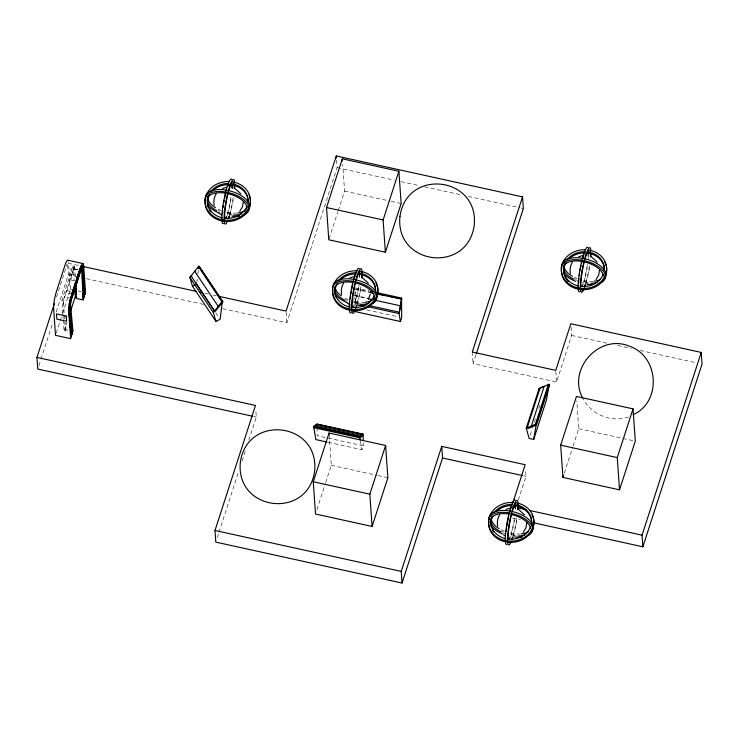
<?xml version="1.0" encoding="UTF-8"?>
<svg xmlns="http://www.w3.org/2000/svg" width="739" height="739" viewBox="0 0 739 739"><rect width="100%" height="100%" fill="white"/><g stroke="black" fill="none" stroke-linecap="round" stroke-linejoin="round"><path stroke-width="0.55" stroke-dasharray="3.69 2.77" d="M196.722 282.982L197.295 278.483M197.858 273.984L198.422 269.486M353.769 300.616L354.286 297.401M354.72 294.224L355.062 292.081M63.554 304.071A5.21 0.878 -77.6 0 1 64.764 297.06L70.787 279.97L73.087 270.252M227.279 215.437L228.647 210.523A22.678 3.418 -79.5 0 0 231.372 196.823M229.533 215.853L230.901 210.938A22.678 3.418 -79.5 0 0 233.616 197.239M354.738 304.727L356.115 299.775A22.678 3.418 -79.5 0 0 359.006 284.94M356.992 305.105L358.36 300.2A22.678 3.418 -79.5 0 0 361.085 286.501M510.778 536.357L512.155 531.406A22.678 3.418 -79.5 0 0 514.88 517.706M513.032 536.736L514.399 531.821A22.678 3.418 -79.5 0 0 517.124 518.122M583.533 283.628L584.9 278.723A22.678 3.418 -79.5 0 0 587.791 263.878M585.787 284.053L587.154 279.139A22.678 3.418 -79.5 0 0 589.879 265.44M56.497 297.078L67.157 264.165M38.825 365.759L40.608 360.281M40.959 359.182L53.042 321.881M56.247 312.006L68.33 274.705L67.508 263.075L79.904 265.791M62.917 313.89L61.956 300.154L73.133 265.634L74.482 265.929L75.304 277.615M64.607 319.045L63.305 300.45L74.482 265.929M56.219 333.141L62.252 314.509M62.612 313.41L70.417 289.309L68.515 262.022M65.466 331.358L64.847 322.5L65.568 324.227L65.965 329.825L65.466 331.358L64.117 331.063L66.916 322.426M217.22 537.724L218.642 533.336M219.003 532.237L238.891 470.826M242.096 460.951L245.293 451.076M248.84 440.111L256.304 417.082L255.86 410.736M222.651 308.625L286.861 322.731L337.113 167.596L336.596 160.187M329.141 238.706L337.908 211.64M338.259 210.56L344.568 191.078L342.702 164.381M316.92 509.688L325.336 483.712M325.687 482.622L331.294 465.311L329.271 436.379M328.199 442.301L361.944 449.718L363.209 445.793L363.191 442.615M571.053 326.943L571.644 335.404L556.55 381.998L473.099 363.662L475.934 354.923M530.159 435.188L532.246 428.749M534.334 422.32L535.72 418.025M538.851 408.371L540.237 404.076M518.344 499.934L525.983 476.35L525.54 470.004M564.337 473.089L572.753 447.104M573.104 446.023L578.711 428.703L576.771 400.898M628.483 416.925C611.504 422.93 591.523 414.699 583.2 398.912M227.815 213.497L231.353 214.153M584.078 281.698L587.607 282.353A22.678 11.279 15.6 0 0 589.861 282.547M355.283 302.759L358.821 303.415M511.323 534.38L514.861 535.045A22.678 11.279 15.6 0 0 517.106 535.239M337.113 167.596L394.33 180.168M401.065 181.646L419.013 185.591M424.629 186.828L460.526 194.717M468.378 196.445L519.988 207.779M521.106 208.028L523.351 208.518M344.568 191.078L390.053 201.073M391.162 201.322L401.148 203.511M355.468 287.924L368.964 290.889M571.644 335.404L608.742 343.552M617.739 345.529L631.226 348.494M640.223 350.471L696.434 362.821M355.57 288.875L369.066 291.84M355.256 289.272L369.879 292.478M354.554 295.295L368.114 298.233M354.24 295.692L367.81 298.621M353.602 301.688L360.346 303.166M353.288 302.085L360.032 303.563M366.803 309.927L398.303 316.846M204.943 293.272L208.324 294.02M212.832 295.009L216.213 295.748M74.454 268.784L78.473 269.661M77.484 269.874L70.944 268.433L71.35 274.298L75.72 275.259M68.33 274.705L77.78 276.811M86.352 278.668L203.502 304.413M70.787 279.97L76.81 281.291M70.417 289.309L72.579 289.78M77.974 290.963L81.216 291.683M67.304 290.704L73.327 292.034M72.182 294.067L66.168 292.746L66.104 291.822M67.517 297.392L69.484 297.817M61.956 300.154L63.305 300.45M578.711 428.703L635.3 441.146M65.965 329.825L67.97 330.259M254.05 416.584L256.304 417.082M523.729 475.851L525.983 476.35M363.209 445.793L317.096 435.65L317.059 429.304M331.294 465.311L376.779 475.306M377.888 475.546L387.873 477.745M512.441 518.15L520.311 519.886M215.649 312.671L218.827 317.428M360.484 441.026L361.944 449.718M555.811 371.421L556.55 381.998M472.286 352.023L473.099 363.662M286.122 312.154L286.861 322.731M73.133 265.634L74.177 280.515M71.692 274.566L71.757 275.481M64.699 296.136L64.764 297.06M63 315.036L63.24 318.472M63.314 319.608L64.117 331.063M355.487 291.369L355.551 305.161M520.459 533.955A20.369 10.124 15.6 0 1 509.439 532.865M504.386 531.239A20.369 10.124 15.6 0 1 499.804 529.041M516.081 535.914A20.369 10.124 15.6 0 1 510.963 535.267M505.827 533.9A20.369 10.124 15.6 0 1 503.85 533.179M503.49 532.145A22.678 11.279 15.6 0 1 501.375 531.23M516.709 518.464A20.369 3.076 -79.5 0 1 512.912 535.646M514.464 518.048A20.369 3.076 -79.5 0 1 510.039 537.105M365.325 302.242A20.369 10.124 15.6 0 1 353.399 301.235M348.346 299.609A20.369 10.124 15.6 0 1 342.924 296.912M359.043 304.219A20.369 10.124 15.6 0 1 354.932 303.637M347.45 300.514A22.678 11.279 15.6 0 1 345.335 299.6M360.678 286.834A20.369 3.076 -79.5 0 1 356.872 304.015M358.424 286.418A20.369 3.076 -79.5 0 1 354.314 304.57M236.96 213.072A20.369 10.124 15.6 0 1 225.931 211.982M220.887 210.356A20.369 10.124 15.6 0 1 218.051 209.1M232.573 215.031A20.369 10.124 15.6 0 1 227.464 214.384M219.982 211.262A22.678 11.279 15.6 0 1 217.866 210.347M233.21 197.581A20.369 3.076 -79.5 0 1 229.413 214.763M230.956 197.165A20.369 3.076 -79.5 0 1 226.845 215.317M588.835 283.231A20.369 10.124 15.6 0 1 581.648 282.113M578.582 281.217A20.369 10.124 15.6 0 1 576.605 280.487M593.214 281.273A20.369 10.124 15.6 0 1 584.253 280.644M577.141 278.557A20.369 10.124 15.6 0 1 574.305 277.291M576.244 279.453A22.678 11.279 15.6 0 1 574.129 278.538M588.586 256.525A22.678 3.418 -79.5 0 1 588.429 258.484M589.463 265.781A20.369 3.076 -79.5 0 1 585.353 283.924M587.209 265.356A20.369 3.076 -79.5 0 1 583.099 283.508M73.152 271.167A5.21 0.878 -77.6 0 1 74.741 269.55"/><path stroke-width="1.11" d="M76.025 287.979L76.154 298.371L83.174 299.914L84.292 296.459L82.371 268.968A7.122 1.201 -77.6 0 0 80.098 271.509L74.353 290.843L71.711 297.401A7.122 1.201 -77.6 0 0 69.946 307.313L71.868 334.813L71.304 334.693L69.383 307.193A7.122 1.201 -77.6 0 1 69.651 303.572M198.569 268.359L198.856 266.105L222.365 301.346L220.093 319.34L215.973 321.41L192.454 286.169L189.821 277.365L198.856 266.105M243.316 201.692L242.457 206.855L239.732 211.363M526.824 522.575L525.965 527.738L523.23 532.246M599.578 269.883L598.71 275.047L595.985 279.554M354.286 311.387L400.399 321.52L399.115 313.595L401.582 298.057L376.844 292.626M396.058 297.771L401.683 299.009L399.402 312.218L369.029 305.54M69.106 304.366L69.3 303.175M533.678 439.409L536.311 423.955L549.169 384.262L539.128 388.455L526.27 428.149L529.115 438.412L533.678 439.409L546.537 399.716L549.169 384.262M370.276 294.233L368.447 299.129M316.403 425.562L316.652 424.223L362.766 434.356L362.516 435.696L359.791 437.793L313.678 427.659L313.927 426.32L360.041 436.453L359.791 437.793M361.122 436.74L361.362 435.4L315.248 425.267M361.195 436.749L361.445 435.41M73.512 289.605L73.983 288.284L73.457 290.094M72.985 292.127L79.535 271.389A7.122 1.201 -77.6 0 1 81.807 268.839M72.034 332.134L71.914 327.497M71.655 327.756L71.471 328.883M252.923 416.334L37.763 369.057L36.95 357.417L54.363 303.664M72.108 292.838L75.951 280.977M76.653 278.815L79.101 271.268M70.408 311.646L75.295 296.542L74.815 289.67M71.304 334.693L70.63 338.656L55.508 335.33L53.605 308.043A12.147 2.051 -77.6 0 1 56.423 291.683L64.81 265.791A12.147 2.051 -77.6 0 1 68.09 260.377M81.669 265.578A9.431 1.598 -77.6 0 1 82.426 266.927L84.357 294.427L83.729 296.339L84.292 296.459M71.868 334.813L72.985 331.368L70.584 305.613A5.21 0.878 -77.6 0 1 71.794 298.602L80.181 272.709A5.21 0.878 -77.6 0 1 81.761 271.093L83.174 299.914M84.357 294.427L84.911 294.547L85.539 292.626L83.627 265.347A12.147 2.051 -77.6 0 0 79.923 269.116L71.544 295A12.147 2.051 -77.6 0 0 68.718 311.368L70.63 338.656M512.672 503.305L525.17 464.711L441.728 446.374L442.541 458.004L402.034 583.043L215.806 542.112L214.994 530.482L255.491 405.443L36.95 357.417M476.286 353.824L523.351 208.518L522.538 196.888L336.3 155.957L286.048 311.101L218.458 296.247M326.536 207.53L342.314 158.82L398.894 171.254L401.148 203.511L385.37 252.221L328.79 239.787L326.536 207.53L383.116 219.963L385.37 252.221M383.116 219.963L398.894 171.254M313.262 481.754L329.04 433.045L385.619 445.478L387.873 477.745L372.096 526.454L315.516 514.021L313.262 481.754L369.842 494.188L372.096 526.454M400.399 321.52L401.674 317.594L401.582 298.057M369.842 494.188L385.619 445.478M402.034 583.043L401.222 571.404L441.728 446.374M522.538 196.888L472.286 352.023L555.737 370.368L570.831 323.765L701.237 352.429L702.05 364.059L642.856 546.814L532.68 522.602M531.295 426.052L532.329 426.745L531.304 426.098L544.153 386.358L540.015 388.132L527.156 427.826L528.191 428.518L536.486 425.008L549.345 385.315L548.301 384.622L535.442 424.315L536.486 425.008M560.679 445.155L576.457 396.446L633.037 408.879L635.3 441.146L619.522 489.855L562.933 477.412L560.679 445.155L617.259 457.589L619.522 489.855M562.933 477.412L563.635 475.251M617.259 457.589L633.037 408.879M642.856 546.814L642.043 535.175L701.237 352.429M216.167 193.83C214.125 197.211 213.322 201.387 214.153 205.266M343.635 283.092C341.594 286.464 340.79 290.649 341.621 294.519M572.42 262.031C570.379 265.403 569.584 269.587 570.416 273.458M499.675 514.723C497.633 518.094 496.83 522.279 497.661 526.15M83.128 297.9L83.47 296.33M401.683 299.009L377.749 294.214M198.107 268.128L199.354 266.576L222.873 301.817L215.465 311.137L214.513 311.119L191.004 275.887L191.946 275.906M195.678 271.25L194.68 271.222L218.254 306.473L221.931 301.798L222.873 301.817M215.973 321.41L213.331 312.597L222.365 301.346M81.586 265.652L81.114 266.188A9.431 1.598 -77.6 0 0 80.8 266.724M327.072 442.051L315.83 439.585L313.641 426.542L317.022 424.01L363.135 434.144L363.172 440.499M313.641 426.542L359.754 436.675L363.135 434.144M222.494 188.593L226.023 187.429M349.963 277.846L353.491 276.682M578.757 256.793L582.277 255.62M506.003 509.476L509.522 508.312M192.454 286.169L196.583 284.099L214.375 310.768M633.166 414.69C662.07 401.785 658.994 355.699 629.018 346.055C598.923 333.686 567.136 369.62 582.646 398.035M526.27 428.149L536.311 423.955M199.354 266.576L198.412 266.567L221.931 301.798M218.19 306.454L219.197 306.482M362.055 271.684L363.292 271.915A22.678 19.38 -4 0 1 377.232 294.27A22.678 19.38 -4 0 1 352.836 309.502L347.081 308.431A22.678 19.38 -4 0 1 333.141 286.076A22.678 19.38 -4 0 1 357.537 270.844M518.094 503.314L519.332 503.545A22.678 19.38 -4 0 1 533.262 525.9A22.678 19.38 -4 0 1 508.866 541.133L503.111 540.061A22.678 19.38 -4 0 1 489.181 517.706A22.678 19.38 -4 0 1 513.577 502.474M370.091 291.138L372.345 291.637M379.19 294.067L383.689 295.055M389.314 296.293L393.813 297.281M369.879 292.478L373.25 293.226M368.853 298.907L372.308 299.609M374.479 300.145L400.418 305.789M359.745 304.939L364.244 305.928M367.625 306.667L399.115 313.595M67.849 260.22L82.971 263.546M83.285 266.539L195.927 291.295M199.308 292.034L202.689 292.783M78.011 276.09L78.574 276.22M77.041 280.7L77.604 280.82M73.798 290.723L74.353 290.843M73.152 292.958L72.588 292.829L71.147 297.281A7.122 1.201 -77.6 0 0 70.639 298.944M75.295 296.542L76.644 296.838M442.541 458.004L522.602 475.602M512.755 506.769L515 507.259M517.254 507.758L526.242 509.734M529.623 510.473L642.043 535.175M214.994 530.482L401.222 571.404M591.523 256.95L597.177 262.114M235.261 188.75L240.914 193.923M362.729 278.012L368.382 283.176M221.718 215.086L218.975 213.081M349.178 304.348L346.434 302.343M518.769 509.633L524.422 514.806M503.684 535.027L505.217 535.978M189.821 277.365L213.331 312.597M539.128 388.455L539.701 390.506M359.754 436.675L360.299 439.936M362.138 272.885L361.981 270.686A22.678 3.418 -79.5 0 0 356.734 276.894L355.357 281.836A22.678 3.418 -79.5 0 0 351.524 308.283L351.736 311.35A22.678 3.418 -79.5 0 0 355.154 310.195M342.314 158.82L342.471 161.037M336.3 155.957L336.448 158.072M329.04 433.045L329.197 435.271M84.911 294.547L82.99 267.047A9.431 1.598 -77.6 0 0 82.232 265.707L81.678 266.308A9.431 1.598 -77.6 0 0 80.006 270.317L70.953 298.408A9.431 1.598 -77.6 0 0 70.094 302.066L69.66 304.486A9.431 1.598 -77.6 0 0 69.327 309.235L71.249 336.735M82.371 276.857L82.611 280.303M83.174 288.321L83.331 290.612M75.784 284.524L76.496 294.621M69.087 313.696L69.327 317.133M69.808 324.005L70.048 327.442M524.866 534.953A20.369 10.124 15.6 0 1 518.039 535.969M501.014 531.914A20.369 10.124 15.6 0 1 490.927 521.817M490.825 520.893A20.369 10.124 15.6 0 1 509.254 514.122M511.323 514.529A20.369 10.124 15.6 0 1 530.426 528.681M528.487 531.461A20.369 10.124 15.6 0 1 521.364 533.872M498.964 528.542A20.369 10.124 15.6 0 1 491.601 517.198M528.616 535.193A22.678 11.279 15.6 0 0 512.69 513.67L506.936 512.598A22.678 11.279 15.6 0 0 488.876 522.261M521.863 537.077A22.678 11.279 15.6 0 1 514.316 536.976M502.954 534.075A22.678 11.279 15.6 0 1 491.223 526.307M489.181 519.277A22.678 11.279 15.6 0 1 507.471 510.667L513.226 511.739A22.678 11.279 15.6 0 1 531.84 531.138M532.006 514.714A22.678 19.38 -4 0 1 508.949 542.334L503.204 541.262A22.678 19.38 -4 0 1 488.765 521.411M493.634 531.969A20.369 17.403 -4 0 1 492.266 529.512M491.555 527.572A20.369 17.403 -4 0 1 492.765 516.182M496.257 511.564A20.369 17.403 -4 0 1 510.353 505.624M513.55 505.652A20.369 17.403 -4 0 1 531.637 521.799M515.563 504.709A20.369 17.403 -4 0 1 531.35 524.025M530.547 526.907A20.369 17.403 -4 0 1 507.924 539.045M505.855 538.703A20.369 17.403 -4 0 1 491.906 516.7M494.215 512.561A20.369 17.403 -4 0 1 512.395 504.395A20.369 3.076 -79.5 0 0 511.259 507.351M512.256 511.748A20.369 3.076 -79.5 0 1 517.651 509.236M512.284 537.521A20.369 3.076 -79.5 0 1 511.471 539.627M509.993 542.232A20.369 3.076 -79.5 0 1 508.469 541.705M508.146 539.452A20.369 3.076 -79.5 0 1 511.757 513.568M518.085 509.633A22.678 3.418 -79.5 0 0 518.233 505.384L518.021 502.317A22.678 3.418 -79.5 0 0 512.774 508.524L511.397 513.466A22.678 3.418 -79.5 0 0 507.554 539.904L507.776 542.98A22.678 3.418 -79.5 0 0 511.194 541.826M513.023 536.773A22.678 3.418 -79.5 0 1 511.979 539.876M506.963 544.421A22.678 3.418 -79.5 0 1 505.522 542.555L505.31 539.488A22.678 3.418 -79.5 0 1 509.143 513.051L510.52 508.099A22.678 3.418 -79.5 0 1 515.212 500.22M515.074 503.176A20.369 3.076 -79.5 0 1 515.406 508.811M510.039 537.105A20.369 3.076 -79.5 0 1 509.217 539.211M506.215 531.341A20.369 3.076 -79.5 0 1 506.548 528.431M506.834 526.408A20.369 3.076 -79.5 0 1 508.801 516.053M510.002 511.333A20.369 3.076 -79.5 0 1 510.945 508.256M368.835 303.323A20.369 10.124 15.6 0 1 361.029 304.329M344.984 300.283A20.369 10.124 15.6 0 1 334.887 290.187M334.785 289.263A20.369 10.124 15.6 0 1 353.224 282.492M355.283 282.898A20.369 10.124 15.6 0 1 374.396 297.05M373.851 298.464A20.369 10.124 15.6 0 1 365.325 302.242M341.363 295.877A20.369 10.124 15.6 0 1 335.571 285.568M372.576 303.563A22.678 11.279 15.6 0 0 356.651 282.039L350.896 280.968A22.678 11.279 15.6 0 0 332.846 290.63M365.823 305.447A22.678 11.279 15.6 0 1 358.286 305.346M346.914 302.445A22.678 11.279 15.6 0 1 335.183 294.676M333.169 285.623A22.678 11.279 15.6 0 1 351.431 279.037L357.186 280.109A22.678 11.279 15.6 0 1 375.809 299.507M375.966 283.083A22.678 19.38 -4 0 1 352.919 310.703L347.164 309.632A22.678 19.38 -4 0 1 332.726 289.78M374.59 296.478A20.369 17.403 -4 0 1 373.352 299.018M335.885 297.032A20.369 17.403 -4 0 1 335.044 293.706M334.943 292.57A20.369 17.403 -4 0 1 337.187 283.73M340.217 279.933A20.369 17.403 -4 0 1 354.314 274.003M359.607 274.28A20.369 17.403 -4 0 1 375.597 290.178M359.523 273.079A20.369 17.403 -4 0 1 375.31 292.395M374.507 295.277A20.369 17.403 -4 0 1 351.893 307.415M349.824 307.073A20.369 17.403 -4 0 1 335.303 286.834M338.176 280.931A20.369 17.403 -4 0 1 356.355 272.765M356.216 280.127A20.369 3.076 -79.5 0 1 361.611 277.605M356.253 305.891A20.369 3.076 -79.5 0 1 355.431 307.997M353.953 310.611A20.369 3.076 -79.5 0 1 352.438 310.075M352.106 307.821A20.369 3.076 -79.5 0 1 355.477 282.889M362.193 274.714A22.678 3.418 -79.5 0 1 362.045 278.003M356.983 305.142A22.678 3.418 -79.5 0 1 355.939 308.246M350.923 312.791A22.678 3.418 -79.5 0 1 349.482 310.925L349.27 307.858A22.678 3.418 -79.5 0 1 353.103 281.42L354.48 276.469A22.678 3.418 -79.5 0 1 359.172 268.59M359.034 271.546A20.369 3.076 -79.5 0 1 359.366 277.19M353.999 305.475A20.369 3.076 -79.5 0 1 353.187 307.581M349.861 307.406A20.369 3.076 -79.5 0 1 349.852 304.015M350.277 298.768A20.369 3.076 -79.5 0 1 350.646 295.794M350.951 293.752A20.369 3.076 -79.5 0 1 351.302 291.665M351.681 289.568A20.369 3.076 -79.5 0 1 352.762 284.423M353.972 279.702A20.369 3.076 -79.5 0 1 356.041 273.624M241.367 214.061A20.369 10.124 15.6 0 1 233.561 215.067M216.629 210.569A20.369 10.124 15.6 0 1 207.908 197.433A20.369 10.124 15.6 0 1 225.755 193.239A20.369 3.076 -79.5 0 0 225.293 195.17M226.781 193.424A20.369 10.124 15.6 0 1 246.817 206.874M244.978 210.578A20.369 10.124 15.6 0 1 237.856 212.989M215.455 207.659A20.369 10.124 15.6 0 1 208.102 196.315M243.288 215.114A22.678 11.279 15.6 0 0 247.731 204.01A22.678 11.279 15.6 0 0 229.182 192.787L223.427 191.715A22.678 11.279 15.6 0 0 205.377 201.368M239.344 216.065A22.678 11.279 15.6 0 1 231.944 216.204M219.446 213.192A22.678 11.279 15.6 0 1 207.077 204.611M205.673 198.385A22.678 11.279 15.6 0 1 223.972 189.784L229.727 190.847A22.678 11.279 15.6 0 1 249.625 207.567M248.951 194.754A22.678 19.38 -4 0 1 225.45 221.451L219.695 220.379A22.678 19.38 -4 0 1 205.627 198.523M247.436 206.338A20.369 17.403 -4 0 1 246.346 208.943M245.884 209.765A20.369 17.403 -4 0 1 244.812 211.354M210.68 211.844A20.369 17.403 -4 0 1 209.165 209.46M208.416 207.779A20.369 17.403 -4 0 1 209.719 194.468M212.749 190.68A20.369 17.403 -4 0 1 234.697 185.609A20.369 17.403 -4 0 1 248.128 200.916M229.099 181.535A22.678 19.38 -4 0 0 205.571 197.23A22.678 19.38 -4 0 0 219.612 219.178L225.367 220.25A22.678 19.38 -4 0 0 249.764 205.017A22.678 19.38 -4 0 0 235.824 182.662L234.586 182.431L234.512 181.434A22.678 3.418 -79.5 0 0 229.266 187.632L227.889 192.583A22.678 3.418 -79.5 0 0 224.056 219.021L224.268 222.088A22.678 3.418 -79.5 0 0 226.836 222.624M232.055 183.826A20.369 17.403 -4 0 1 247.999 201.996M247.038 206.024A20.369 17.403 -4 0 1 224.425 218.162M222.356 217.82A20.369 17.403 -4 0 1 208.398 195.817M210.707 191.678A20.369 17.403 -4 0 1 228.887 183.512M228.748 190.865A20.369 3.076 -79.5 0 1 234.152 188.353M228.785 216.638A20.369 3.076 -79.5 0 1 227.963 218.744M226.485 221.349A20.369 3.076 -79.5 0 1 225.598 221.765M224.638 218.568A20.369 3.076 -79.5 0 1 228.018 193.636M234.725 185.461A22.678 3.418 -79.5 0 1 234.577 188.75M229.515 215.89A22.678 3.418 -79.5 0 1 228.822 218.023M232.452 186.071A22.678 3.418 -79.5 0 1 232.332 188.325M223.455 223.538A22.678 3.418 -79.5 0 1 222.023 221.672L221.802 218.605A22.678 3.418 -79.5 0 1 225.644 192.168L227.021 187.216A22.678 3.418 -79.5 0 1 231.704 179.328M231.898 184.538A20.369 3.076 -79.5 0 1 231.898 187.928M226.531 216.222A20.369 3.076 -79.5 0 1 225.718 218.328M222.439 213.765A20.369 3.076 -79.5 0 1 222.707 210.449M223.049 207.548A20.369 3.076 -79.5 0 1 223.326 205.525M223.834 202.403A20.369 3.076 -79.5 0 1 224.213 200.315M224.619 198.228A20.369 3.076 -79.5 0 1 225.062 196.168M227.751 186.468A20.369 3.076 -79.5 0 1 228.573 184.362M597.62 282.261A20.369 10.124 15.6 0 1 590.794 283.277M573.769 279.231A20.369 10.124 15.6 0 1 564.042 265.864A20.369 10.124 15.6 0 1 582.009 261.43M584.069 261.837A20.369 10.124 15.6 0 1 603.181 275.989M600.336 279.36A20.369 10.124 15.6 0 1 594.11 281.189M572.549 276.358A20.369 10.124 15.6 0 1 564.356 264.507M599.541 283.314A22.678 11.279 15.6 0 0 603.985 272.201A22.678 11.279 15.6 0 0 585.445 260.978L579.69 259.916A22.678 11.279 15.6 0 0 561.631 269.569M592.576 284.524A22.678 11.279 15.6 0 1 587.071 284.284M575.699 281.393A22.678 11.279 15.6 0 1 563.33 272.811M561.954 264.562A22.678 11.279 15.6 0 1 580.226 257.976L585.981 259.047A22.678 11.279 15.6 0 1 605.186 277.615M606.442 266.844A22.678 19.38 -4 0 1 581.704 289.642L575.949 288.579A22.678 19.38 -4 0 1 561.889 266.714M604.761 262.031A22.678 19.38 -4 0 1 606.229 265.855M568.171 281.494A20.369 17.403 -4 0 1 565.021 276.82M564.67 275.97A20.369 17.403 -4 0 1 565.972 262.668M569.012 258.881A20.369 17.403 -4 0 1 590.96 253.8A20.369 17.403 -4 0 1 604.391 269.116M585.353 249.736A22.678 19.38 -4 0 0 561.825 265.43A22.678 19.38 -4 0 0 575.866 287.379L581.621 288.45A22.678 19.38 -4 0 0 606.017 273.218A22.678 19.38 -4 0 0 592.087 250.854L590.84 250.623L590.775 249.634A22.678 3.418 -79.5 0 0 585.519 255.833L584.143 260.784A22.678 3.418 -79.5 0 0 580.309 287.222L580.521 290.288A22.678 3.418 -79.5 0 0 583.939 289.134M588.318 252.017A20.369 17.403 -4 0 1 604.253 270.197M603.301 274.215A20.369 17.403 -4 0 1 580.678 286.363M578.609 286.011A20.369 17.403 -4 0 1 565.021 263.139M566.97 259.879A20.369 17.403 -4 0 1 585.149 251.713M585.011 259.066A20.369 3.076 -79.5 0 1 590.406 256.544M585.039 284.829A20.369 3.076 -79.5 0 1 584.226 286.935M582.738 289.549A20.369 3.076 -79.5 0 1 581.224 289.014M580.9 286.769A20.369 3.076 -79.5 0 1 584.512 260.876M590.988 253.653A22.678 3.418 -79.5 0 1 590.84 256.941M585.778 284.09A22.678 3.418 -79.5 0 1 584.734 287.185M579.718 291.739A22.678 3.418 -79.5 0 1 578.277 289.873L578.064 286.806A22.678 3.418 -79.5 0 1 581.898 260.359L583.274 255.417A22.678 3.418 -79.5 0 1 587.958 247.528M587.819 250.484A20.369 3.076 -79.5 0 1 588.152 256.128M582.794 284.413A20.369 3.076 -79.5 0 1 581.972 286.52M578.646 282.954A20.369 3.076 -79.5 0 1 578.96 278.649M579.302 275.739A20.369 3.076 -79.5 0 1 579.588 273.726M580.087 270.603A20.369 3.076 -79.5 0 1 580.466 268.506M580.669 267.472A20.369 3.076 -79.5 0 1 581.094 265.393M581.547 263.37A20.369 3.076 -79.5 0 1 582.018 261.412M583.071 257.578A20.369 3.076 -79.5 0 1 584.013 254.669M79.452 270.188A9.431 1.598 -77.6 0 1 79.794 269.153M80.135 268.22A9.431 1.598 -77.6 0 1 80.468 267.407M69.789 300.708A9.431 1.598 -77.6 0 1 70.085 299.48M69.799 302.667A7.122 1.201 -77.6 0 1 70.399 299.849M240.36 462.208C235.344 511.12 307.747 519.951 314.62 471.223C319.645 422.311 247.232 413.48 240.36 462.208M399.956 216.407C394.931 265.319 467.334 274.151 474.216 225.413C479.232 176.501 406.829 167.67 399.956 216.407M71.886 328.661C71.969 341.612 73.318 322.832 71.886 328.661M83.174 293.595C83.248 307.526 84.68 287.591 83.174 293.595M66.242 316.043L56.506 313.909L56.875 319.146L66.602 321.28L66.242 316.043"/></g></svg>
